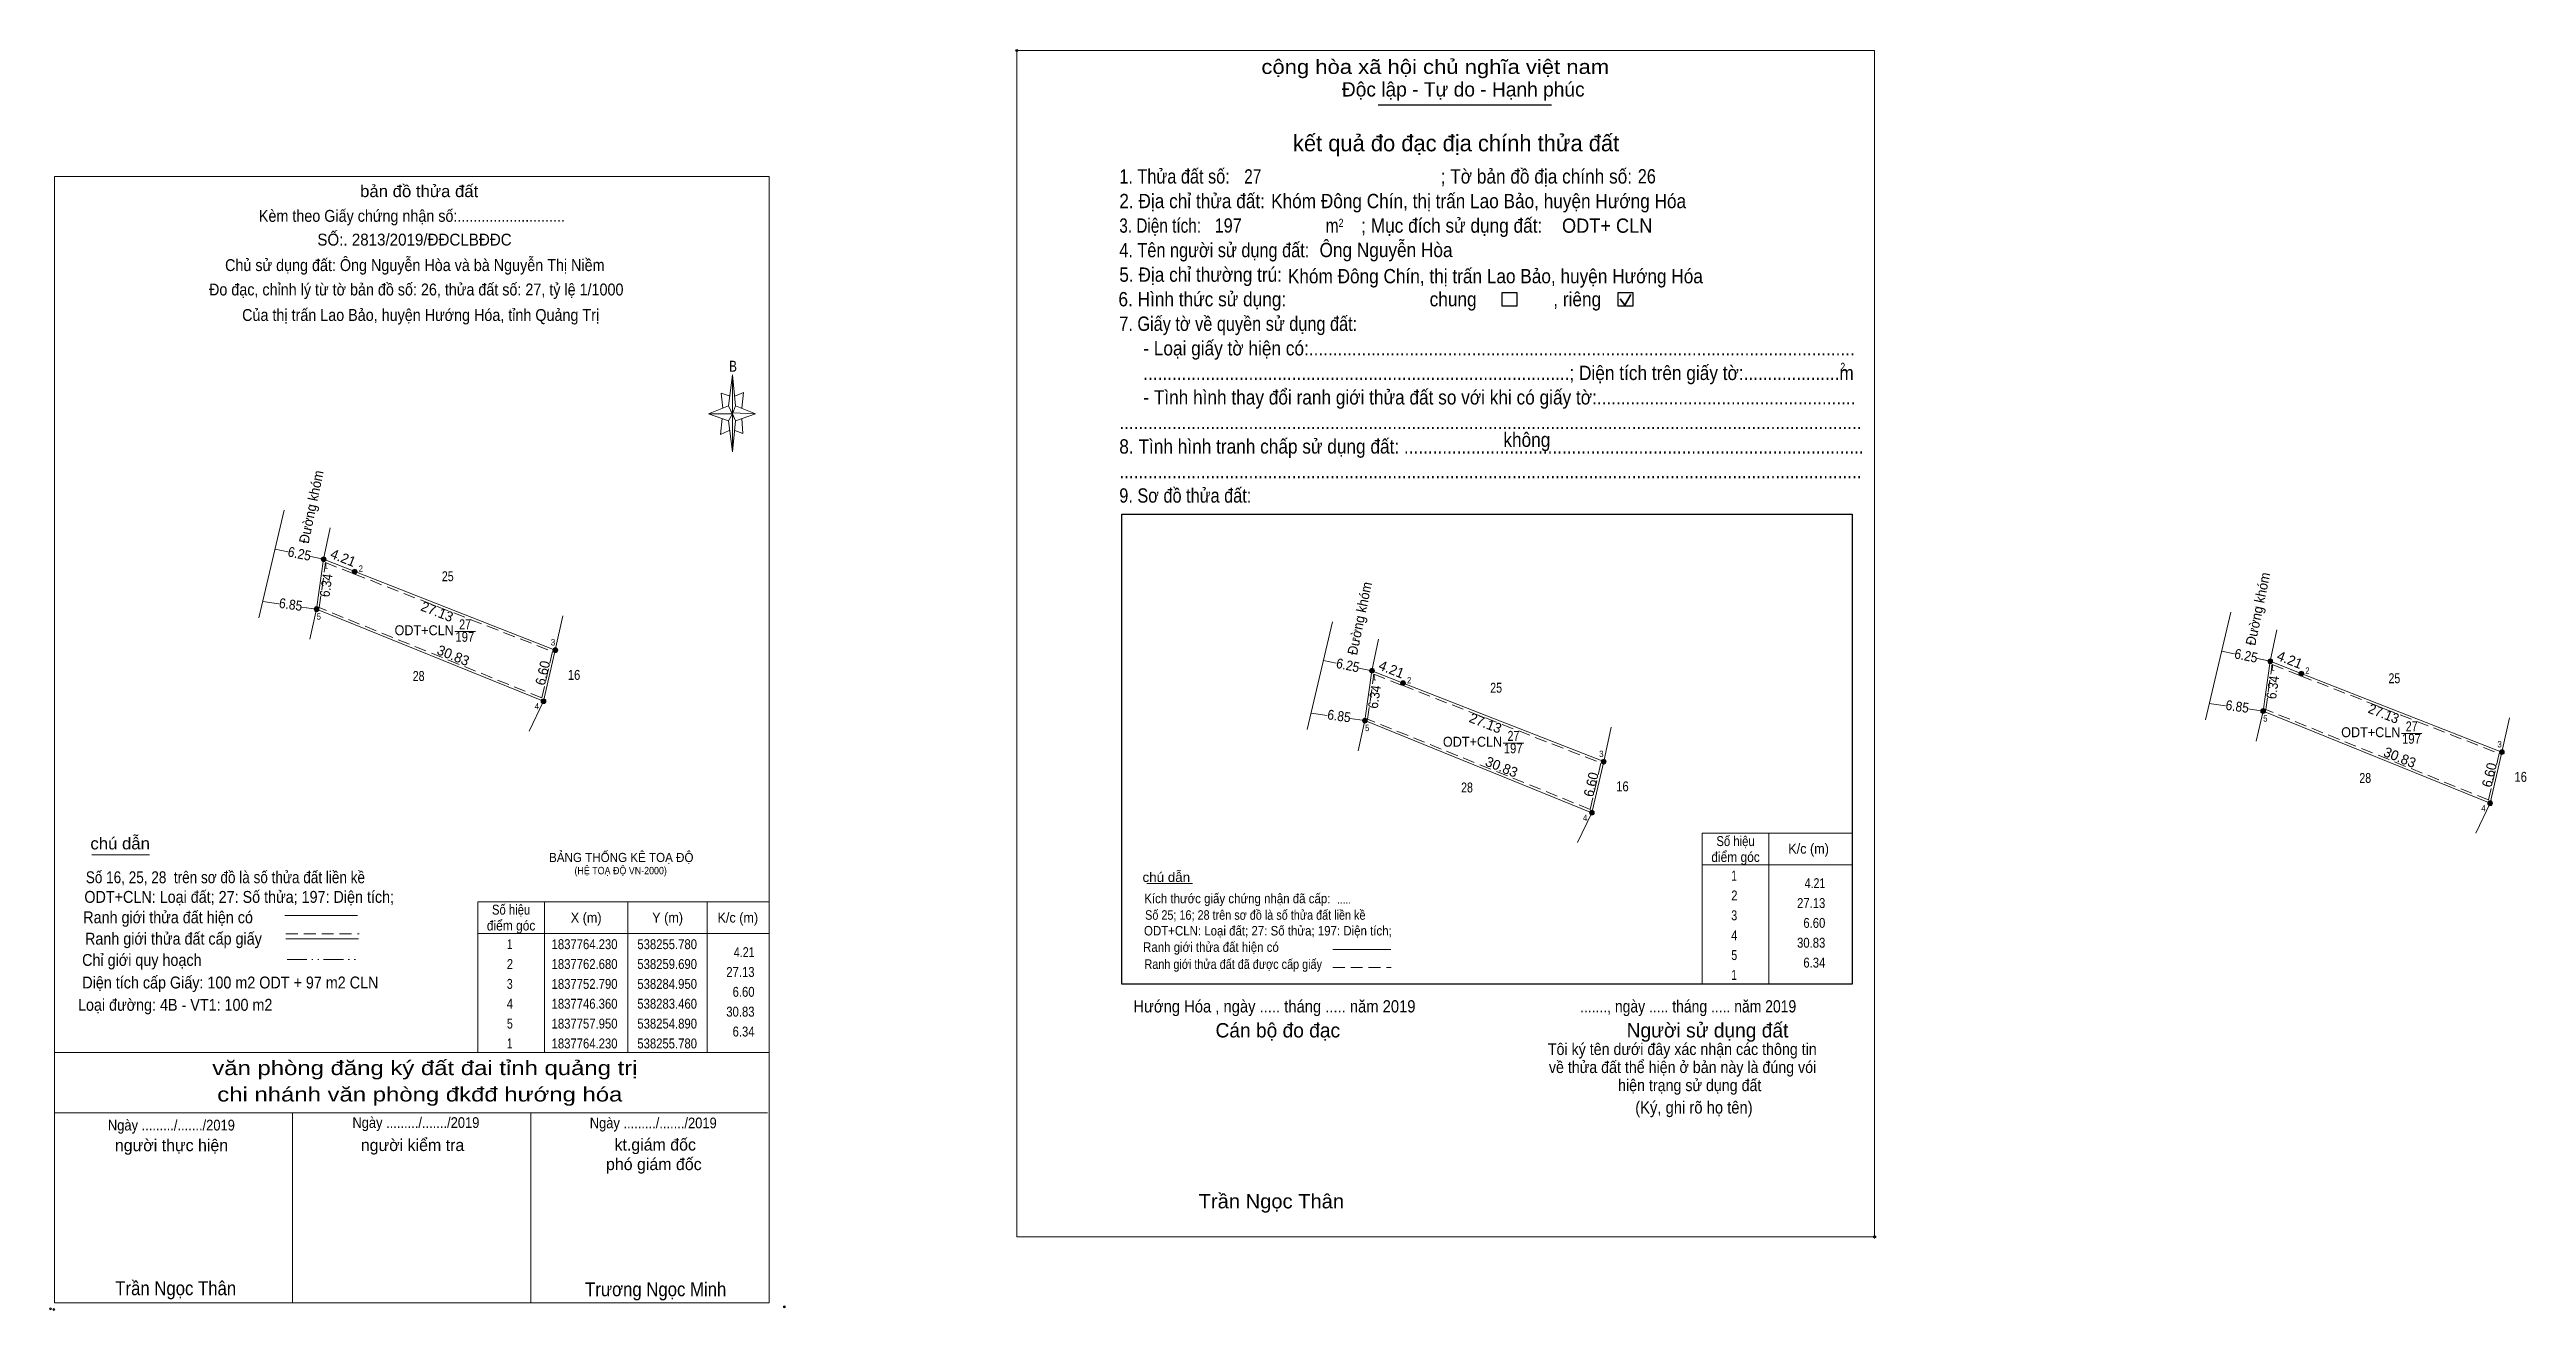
# Model space of a CAD drawing. Header units: metres. Extents: x 537976 to 538288, y 1837682 to 1837841.
import ezdxf
from ezdxf.enums import TextEntityAlignment as Align

# ---------------------------------------------------------------- set-up
doc = ezdxf.new("R2010")
doc.units = ezdxf.units.M
doc.header["$LTSCALE"] = 0.5
doc.header["$PDMODE"] = 32
doc.header["$PDSIZE"] = 0.25
doc.linetypes.add('DASH_DOUBLE_DOT', pattern=[9.2, 5, -1.2, 0.3, -1.2, 0.3, -1.2])
doc.linetypes.add('MEDIUM_DASHED', pattern=[4.5, 3, -1.5])
for name, color, linetype, lineweight in [('1', 7, 'Continuous', 13), ('10', 7, 'Continuous', 13), ('17', 7, 'Continuous', 13), ('2', 7, 'Continuous', 25), ('36', 7, 'Continuous', 13), ('5', 7, 'Continuous', 13), ('6', 7, 'Continuous', 13), ('63', 7, 'Continuous', 13)]:
    doc.layers.add(name, color=color, linetype=linetype, lineweight=lineweight)

msp = doc.modelspace()

# ---------------------------------------------------------------- hatches: boundary and pattern name
at = {"layer": '63'}
for points in [[(538011.02, 1837777.07, 1), (538010.42, 1837777.07, 1)], [(538014.93, 1837775.52, 1), (538014.33, 1837775.52, 1)], [(538010.13, 1837770.79, 1), (538009.53, 1837770.79, 1)], [(538040.19, 1837765.63, 1), (538039.59, 1837765.63, 1)], [(538143, 1837763.03, 1), (538142.4, 1837763.03, 1)], [(538146.91, 1837761.48, 1), (538146.31, 1837761.48, 1)], [(538256.08, 1837764.23, 1), (538255.48, 1837764.23, 1)], [(538259.99, 1837762.68, 1), (538259.39, 1837762.68, 1)], [(538038.7, 1837759.2, 1), (538038.1, 1837759.2, 1)], [(538142.11, 1837756.75, 1), (538141.51, 1837756.75, 1)], [(538255.19, 1837757.95, 1), (538254.59, 1837757.95, 1)], [(538285.25, 1837752.79, 1), (538284.65, 1837752.79, 1)], [(538172.17, 1837751.59, 1), (538171.57, 1837751.59, 1)], [(538283.76, 1837746.36, 1), (538283.16, 1837746.36, 1)], [(538170.68, 1837745.16, 1), (538170.08, 1837745.16, 1)]]:
    msp.add_hatch(color=256, dxfattribs=at).paths.add_polyline_path(points)

# ---------------------------------------------------------------- linework, layer by layer
at = {"layer": '1'}
for points in [[(538010.72, 1837777.07), (538014.63, 1837775.52), (538039.89, 1837765.63), (538038.4, 1837759.2), (538009.83, 1837770.79)], [(538142.7, 1837763.03), (538146.61, 1837761.48), (538171.87, 1837751.59), (538170.38, 1837745.16), (538141.81, 1837756.75)], [(538255.78, 1837764.23), (538259.69, 1837762.68), (538284.95, 1837752.79), (538283.46, 1837746.36), (538254.89, 1837757.95)]]:
    msp.add_lwpolyline(points, close=True, dxfattribs=at)
at = {"layer": '1', "linetype": 'MEDIUM_DASHED'}
for points in [[(538010.96, 1837776.65), (538014.52, 1837775.24), (538039.54, 1837765.45), (538038.19, 1837759.61), (538010.16, 1837770.98)], [(538142.94, 1837762.61), (538146.5, 1837761.2), (538171.52, 1837751.41), (538170.17, 1837745.57), (538142.14, 1837756.94)], [(538256.02, 1837763.81), (538259.58, 1837762.4), (538284.6, 1837752.61), (538283.25, 1837746.77), (538255.22, 1837758.14)]]:
    msp.add_lwpolyline(points, close=True, dxfattribs=at)
at = {"layer": '10'}
for p, q in [((538002.57, 1837769.68), (538005.74, 1837783.25)), ((538134.55, 1837755.64), (538137.72, 1837769.21)), ((538247.63, 1837756.84), (538250.8, 1837770.41))]:
    msp.add_line(p, q, dxfattribs=at)
at = {"layer": '17'}
for p, q in [((537981.56, 1837739.86), (537988.8, 1837739.86)), ((538114.34, 1837736.26), (538120.12, 1837736.26))]:
    msp.add_line(p, q, dxfattribs=at)
at = {"layer": '2'}
for p, q in [((538143.47, 1837834.28), (538165.31, 1837834.28)), ((538111.22, 1837782.77), (538203.17, 1837782.77)), ((538203.17, 1837782.77), (538203.17, 1837723.58))]:
    msp.add_line(p, q, dxfattribs=at)
at = {"layer": '2', "lineweight": 35}
for p, q in [((538173.93, 1837809.87), (538174.54, 1837809.07)), ((538174.54, 1837809.07), (538175.29, 1837810.41))]:
    msp.add_line(p, q, dxfattribs=at)
at = {"layer": '2', "lineweight": 13}
msp.add_lwpolyline([(538097.98, 1837841.13), (538205.98, 1837841.13), (538205.98, 1837691.75), (538097.98, 1837691.75)], close=True, dxfattribs=at)
at = {"layer": '2'}
for points in [[(538159.1, 1837810.66), (538160.95, 1837810.66), (538160.95, 1837808.93), (538159.1, 1837808.93)], [(538173.69, 1837810.66), (538175.54, 1837810.66), (538175.54, 1837808.93), (538173.69, 1837808.93)]]:
    msp.add_lwpolyline(points, close=True, dxfattribs=at)
msp.add_lwpolyline([(538203.17, 1837723.58), (538111.22, 1837723.58), (538111.22, 1837782.77)], dxfattribs=at)
for p in [(538097.98, 1837841.13), (538205.98, 1837691.75)]:
    msp.add_point(p, dxfattribs=at)
at = {"layer": '36'}
for p, q in [((538009.83, 1837770.79), (538008.97, 1837767.01)), ((538039.89, 1837765.63), (538040.83, 1837769.96)), ((538036.61, 1837755.44), (538038.4, 1837759.2)), ((538141.81, 1837756.75), (538140.95, 1837752.97)), ((538171.87, 1837751.59), (538172.81, 1837755.92)), ((538254.89, 1837757.95), (538254.03, 1837754.17)), ((538284.95, 1837752.79), (538285.89, 1837757.12)), ((538281.67, 1837742.6), (538283.46, 1837746.36)), ((538168.59, 1837741.4), (538170.38, 1837745.16))]:
    msp.add_line(p, q, dxfattribs=at)
for points in [[(538011.55, 1837781.04), (538010.72, 1837777.07), (538014.63, 1837775.52)], [(538010.72, 1837777.07), (538009.83, 1837770.79), (538038.4, 1837759.2)], [(538014.63, 1837775.52), (538039.89, 1837765.63), (538038.4, 1837759.2)], [(538256.61, 1837768.2), (538255.78, 1837764.23), (538259.69, 1837762.68)], [(538143.53, 1837767), (538142.7, 1837763.03), (538146.61, 1837761.48)], [(538142.7, 1837763.03), (538141.81, 1837756.75), (538170.38, 1837745.16)], [(538255.78, 1837764.23), (538254.89, 1837757.95), (538283.46, 1837746.36)], [(538259.69, 1837762.68), (538284.95, 1837752.79), (538283.46, 1837746.36)], [(538146.61, 1837761.48), (538171.87, 1837751.59), (538170.38, 1837745.16)]]:
    msp.add_lwpolyline(points, dxfattribs=at)
at = {"layer": '5'}
for p, q in [((538061.68, 1837796.39), (538062.18, 1837800.29)), ((538062.58, 1837796.39), (538065.08, 1837795.39)), ((538061.68, 1837794.49), (538059.18, 1837795.39)), ((538062.58, 1837794.49), (538062.18, 1837790.59)), ((538063.48, 1837792.89), (538062.48, 1837793.29)), ((538063.38, 1837794.79), (538063.48, 1837792.89)), ((537976.82, 1837714.95), (538066.82, 1837714.95)), ((537976.82, 1837707.35), (538066.62, 1837707.35)), ((537976.82, 1837707.35), (538066.62, 1837707.35)), ((537976.82, 1837707.35), (538066.62, 1837707.35)), ((538006.82, 1837683.45), (538006.82, 1837707.35)), ((538036.82, 1837683.45), (538036.82, 1837707.35))]:
    msp.add_line(p, q, dxfattribs=at)
for points in [[(537976.82, 1837825.25), (538066.82, 1837825.25), (538066.82, 1837683.45), (537976.82, 1837683.45)], [(538062.18, 1837800.29), (538062.58, 1837796.39), (538062.18, 1837795.39)], [(538062.18, 1837795.39), (538059.18, 1837795.39), (538061.68, 1837796.39), (538062.58, 1837794.49), (538065.08, 1837795.39), (538062.18, 1837795.49)], [(538062.18, 1837795.39), (538062.18, 1837790.59), (538061.68, 1837794.49)]]:
    msp.add_lwpolyline(points, close=True, dxfattribs=at)
for points in [[(538062.18, 1837795.39), (538061.68, 1837796.39), (538059.18, 1837795.39)], [(538061.88, 1837797.59), (538060.78, 1837797.99), (538060.98, 1837796.09)], [(538062.48, 1837797.59), (538063.58, 1837798.09), (538063.38, 1837796.09)], [(538060.88, 1837794.79), (538060.68, 1837792.79), (538061.78, 1837793.29)], [(538062.18, 1837795.39), (538062.58, 1837794.49), (538065.08, 1837795.39)], [(538066.82, 1837683.45), (537976.82, 1837683.45), (537976.82, 1837707.35)]]:
    msp.add_lwpolyline(points, dxfattribs=at)
for p in [(537976.34, 1837682.68), (537976.74, 1837682.61)]:
    msp.add_point(p, dxfattribs=at)
at = {"layer": '6'}
for p, q in [((538005.84, 1837732.23), (538014.98, 1837732.23)), ((538005.98, 1837729.3), (538015.12, 1837729.3)), ((538137.78, 1837727.94), (538145.09, 1837727.94))]:
    msp.add_line(p, q, dxfattribs=at)
at = {"layer": '6', "linetype": 'MEDIUM_DASHED'}
for p, q in [((538005.98, 1837729.92), (538015.18, 1837729.92)), ((538137.77, 1837725.68), (538145.13, 1837725.68))]:
    msp.add_line(p, q, dxfattribs=at)
at = {"layer": '6'}
msp.add_point((538068.72, 1837682.95), dxfattribs=at)
at = {"layer": '63'}
for p, q in [((538004.6, 1837778.35), (538006.21, 1837778.01)), ((538008.91, 1837777.45), (538010.72, 1837777.07)), ((538003.05, 1837771.75), (538005.09, 1837771.46)), ((538007.94, 1837771.06), (538009.83, 1837770.79)), ((538027.23, 1837767.97), (538029.82, 1837767.96)), ((538249.66, 1837765.51), (538251.27, 1837765.17)), ((538136.58, 1837764.31), (538138.19, 1837763.97)), ((538140.89, 1837763.41), (538142.7, 1837763.03)), ((538253.97, 1837764.61), (538255.78, 1837764.23)), ((538248.11, 1837758.91), (538250.15, 1837758.62)), ((538135.03, 1837757.71), (538137.07, 1837757.42)), ((538139.92, 1837757.02), (538141.81, 1837756.75)), ((538253, 1837758.22), (538254.89, 1837757.95)), ((538159.21, 1837753.93), (538161.8, 1837753.92)), ((538272.29, 1837755.13), (538274.88, 1837755.12)), ((538192.67, 1837742.58), (538192.67, 1837723.58)), ((538203.17, 1837742.58), (538203.17, 1837723.58)), ((538184.27, 1837738.58), (538203.17, 1837738.58)), ((538038.52, 1837733.95), (538038.52, 1837714.95)), ((538049.02, 1837733.95), (538049.02, 1837714.95)), ((538059.02, 1837733.95), (538059.02, 1837714.95)), ((538030.12, 1837729.95), (538066.82, 1837729.95))]:
    msp.add_line(p, q, dxfattribs=at)
at = {"layer": '63', "linetype": 'DASH_DOUBLE_DOT'}
msp.add_line((538006.12, 1837726.67), (538015.32, 1837726.67), dxfattribs=at)
at = {"layer": '63'}
msp.add_lwpolyline([(538203.17, 1837723.58), (538184.27, 1837723.58), (538184.27, 1837742.58), (538203.17, 1837742.58)], dxfattribs=at)
msp.add_lwpolyline([(538030.12, 1837733.95), (538066.82, 1837733.95), (538066.82, 1837714.95), (538030.12, 1837714.95)], close=True, dxfattribs=at)
for centre in [(538010.72, 1837777.07), (538014.63, 1837775.52), (538009.83, 1837770.79), (538039.89, 1837765.63), (538142.7, 1837763.03), (538146.61, 1837761.48), (538255.78, 1837764.23), (538259.69, 1837762.68), (538038.4, 1837759.2), (538141.81, 1837756.75), (538254.89, 1837757.95), (538284.95, 1837752.79), (538171.87, 1837751.59), (538283.46, 1837746.36), (538170.38, 1837745.16)]:
    msp.add_circle(centre, 0.3, dxfattribs=at)

# ---------------------------------------------------------------- texts
at = {"layer": '1'}
for s, width, p in [('ODT+CLN', 0.95, (538023.38, 1837767.51)), ('197', 0.85, (538028.495, 1837766.68)), ('27', 0.8, (538028.53, 1837768.25)), ('27', 0.8, (538160.51, 1837754.21)), ('ODT+CLN', 0.95, (538268.44, 1837754.67)), ('27', 0.8, (538273.59, 1837755.41)), ('ODT+CLN', 0.95, (538155.36, 1837753.47)), ('197', 0.85, (538160.475, 1837752.64)), ('197', 0.85, (538273.555, 1837753.84))]:
    msp.add_text(s, height=1.25, dxfattribs=dict(at, width=width)).set_placement(p, align=Align.CENTER)
for s, height, width, p in [('BẢNG THỐNG KÊ TOẠ ĐỘ ', 1.15, 0.95, (538039.1, 1837738.95)), ('(HỆ TOẠ ĐỘ VN-2000)', 0.93, 0.9, (538042.3, 1837737.41))]:
    msp.add_text(s, height=height, dxfattribs=dict(at, width=width)).set_placement(p)
at = {"layer": '2'}
for s, height, width, p in [('cộng hòa xã hội chủ nghĩa việt nam', 1.803, 1.15, (538128.78, 1837838.18)), ('1. Thửa đất số:', 1.803, 0.85, (538110.89, 1837824.38)), ('27', 1.8, 0.8, (538126.62, 1837824.38)), ('; Tờ bản đồ địa chính số:', 1.803, 0.9, (538151.34, 1837824.38)), ('26', 1.8, 0.85, (538176.16, 1837824.4)), ('2. Địa chỉ thửa đất:', 1.803, 0.9, (538110.89, 1837821.28)), ('Khóm Đông Chín, thị trấn Lao Bảo, huyện Hướng Hóa', 1.8, 0.9, (538130, 1837821.28)), ('3. Diện tích:', 1.803, 0.8, (538110.89, 1837818.19)), ('197', 1.8, 0.85, (538122.89, 1837818.2)), ('m', 1.803, 0.8, (538136.88, 1837818.19)), ('2', 1.03, 0.8, (538138.5, 1837818.92)), ('; Mục đích sử dụng đất:', 1.803, 0.9, (538141.34, 1837818.19)), ('ODT+ CLN', 1.8, 0.95, (538166.62, 1837818.18)), ('4. Tên người sử dụng đất:', 1.803, 0.85, (538110.89, 1837815.1)), ('Ông Nguyễn Hòa', 1.8, 0.9, (538136.1, 1837815.12)), ('5. Địa chỉ thường trú:', 1.803, 0.9, (538110.89, 1837812.01)), ('Khóm Đông Chín, thị trấn Lao Bảo, huyện Hướng Hóa', 1.8, 0.9, (538132.11, 1837811.82)), ('6. Hình thức sử dụng:', 1.803, 0.9, (538110.78, 1837808.92)), ('chung                , riêng', 1.803, 0.9, (538149.96, 1837808.92)), ('7. Giấy tờ về quyền sử dụng đất:', 1.803, 0.85, (538110.89, 1837805.83)), ('     - Loại giấy tờ hiện có:..................................................................................................................', 1.803, 0.9, (538110.89, 1837802.74)), ('     .........................................................................................; Diện tích trên giấy tờ:....................m', 1.803, 0.9, (538110.89, 1837799.64)), ('2', 1.03, 0.8, (538201.66, 1837800.78)), ('     - Tình hình thay đổi ranh giới thửa đất so với khi có giấy tờ:......................................................', 1.803, 0.9, (538110.89, 1837796.56)), ('...........................................................................................................................................................', 1.803, 0.9, (538110.89, 1837793.46)), ('không', 1.803, 0.9, (538159.24, 1837791.22)), ('8. Tình hình tranh chấp sử dụng đất: ................................................................................................', 1.803, 0.9, (538110.89, 1837790.38)), ('...........................................................................................................................................................', 1.803, 0.9, (538110.89, 1837787.28)), ('9. Sơ đồ thửa đất:', 1.803, 0.85, (538110.89, 1837784.2)), ('Hướng Hóa , ngày ..... tháng ..... năm 2019', 1.544, 0.9, (538112.66, 1837720.01)), ('......., ngày ..... tháng ..... năm 2019', 1.544, 0.85, (538168.89, 1837720.01)), ('(Ký, ghi rõ họ tên)', 1.545, 0.9, (538175.84, 1837707.28)), ('Trần Ngọc Thân', 1.804, 1.05, (538120.88, 1837695.34))]:
    msp.add_text(s, height=height, dxfattribs=dict(at, width=width)).set_placement(p)
for s, p in [('Độc lập - Tự do - Hạnh phúc', (538138.91, 1837835.34)), ('Cán bộ đo đạc', (538123, 1837716.86)), ('Người sử dụng đất', (538174.76, 1837716.86))]:
    msp.add_text(s, height=1.803, dxfattribs=at).set_placement(p)
for s, height, p in [('kết quả đo đạc địa chính thửa đất', 2.061, (538153.285, 1837828.44)), ('.', 0.5152, (538205.9749, 1837691.47))]:
    msp.add_text(s, height=height, dxfattribs=at).set_placement(p, align=Align.CENTER)
for s, height, width, p in [('.....', 1, 0.95, (538139.185, 1837733.72)), ('Tôi ký tên dưới đây xác nhận các thông tin', 1.489, 0.9, (538181.765, 1837714.65)), ('về thửa đất thể hiện ở bản này là đúng vói', 1.489, 0.9, (538181.8, 1837712.38)), ('hiện trạng sử dụng đất', 1.489, 0.9, (538182.7, 1837710.1))]:
    msp.add_text(s, height=height, dxfattribs=dict(at, width=width)).set_placement(p, align=Align.CENTER)
at = {"layer": '5'}
for s, height, width, p in [('bản đồ thửa đất', 1.5, 1.05, (538022.75, 1837822.67)), ('Kèm theo Giấy chứng nhận số:...........................', 1.5, 0.9, (538021.84, 1837819.56)), ('SỐ:. 2813/2019/ĐĐCLBĐĐC', 1.5, 0.95, (538022.16, 1837816.57)), ('Chủ sử dụng đất: Ông Nguyễn Hòa và bà Nguyễn Thị Niềm', 1.5, 0.9, (538022.2, 1837813.36)), ('Đo đạc, chỉnh lý từ tờ bản đồ số: 26, thửa đất số: 27, tỷ lệ 1/1000 ', 1.5, 0.9, (538022.63, 1837810.29)), ('Của thị trấn Lao Bảo, huyện Hướng Hóa, tỉnh Quảng Trị', 1.5, 0.9, (538022.935, 1837807.08)), ('B', 1.378, 0.8, (538062.26, 1837800.69)), ('văn phòng đăng ký đất đai tỉnh quảng trị', 1.8, 1.25, (538023.47, 1837712.12)), ('chi nhánh văn phòng đkđđ hướng hóa', 1.8, 1.25, (538022.83, 1837708.8)), ('Ngày ........./......./2019', 1.35, 0.9, (537991.555, 1837705.15)), ('Ngày ........./......./2019', 1.35, 0.9, (538022.335, 1837705.47)), ('Ngày ........./......./2019', 1.35, 0.9, (538052.215, 1837705.42)), ('Trần Ngọc Thân', 1.75, 0.9, (537992.1, 1837684.41)), ('Trương Ngọc Minh', 1.75, 0.9, (538052.525, 1837684.28))]:
    msp.add_text(s, height=height, dxfattribs=dict(at, width=width)).set_placement(p, align=Align.CENTER)
for s, p in [('người thực hiện', (537991.57, 1837702.54)), ('người kiểm tra', (538021.915, 1837702.56)), ('kt.giám đốc', (538052.465, 1837702.62)), ('phó giám đốc', (538052.29, 1837700.16))]:
    msp.add_text(s, height=1.5, dxfattribs=at).set_placement(p, align=Align.CENTER)
at = {"layer": '6'}
for s, height, width, p in [('chú dẫn', 1.5, 1.05, (537981.36, 1837740.54)), ('Số 16, 25, 28  trên sơ đồ là số thửa đất liền kề', 1.5, 0.85, (537980.78, 1837736.28)), ('chú dẫn', 1.2, 1.05, (538113.81, 1837736.44)), ('ODT+CLN: Loại đất; 27: Số thửa; 197: Diện tích;', 1.5, 0.9, (537980.6, 1837733.81)), ('Kích thước giấy chứng nhận đã cấp:', 1.2, 0.9, (538114.03, 1837733.76)), ('Ranh giới thửa đất hiện có ', 1.5, 0.9, (537980.46, 1837731.24)), ('ODT+CLN: Loại đất; 27: Số thửa; 197: Diện tích;', 1.2, 0.9, (538114, 1837729.7)), ('Số 25; 16; 28 trên sơ đồ là số thửa đất liền kề', 1.2, 0.85, (538114.14, 1837731.68)), ('Chỉ giới quy hoạch', 1.5, 0.9, (537980.32, 1837725.87)), ('Ranh giới thửa đất cấp giấy', 1.5, 0.9, (537980.68, 1837728.55)), ('Ranh giới thửa đất hiện có ', 1.2, 0.9, (538113.88, 1837727.64)), ('Diện tích cấp Giấy: 100 m2 ODT + 97 m2 CLN', 1.5, 0.9, (537980.34, 1837723.03)), ('Ranh giới thửa đất đã được cấp giấy', 1.2, 0.85, (538114.06, 1837725.49)), ('Loại đường: 4B - VT1: 100 m2', 1.5, 0.9, (537979.8, 1837720.22))]:
    msp.add_text(s, height=height, dxfattribs=dict(at, width=width)).set_placement(p)
at = {"layer": '63'}
for s, rotation, width, p in [('Đường khóm', 78.191, 0.95, (538009.7815, 1837783.5421)), ('6.25', 348.187, 0.9, (538007.5571, 1837777.1611)), ('6.34', 81.934, 0.9, (538011.6494, 1837773.6973)), ('Đường khóm', 78.191, 0.95, (538254.8415, 1837770.7021)), ('6.85', 351.941, 0.9, (538006.4924, 1837770.7644)), ('Đường khóm', 78.191, 0.95, (538141.7615, 1837769.5021)), ('6.25', 348.187, 0.9, (538252.6171, 1837764.3211)), ('6.60', 76.953, 0.95, (538038.9108, 1837762.6139)), ('6.25', 348.187, 0.9, (538139.5371, 1837763.1211)), ('6.34', 81.934, 0.9, (538256.7094, 1837760.8573)), ('6.34', 81.934, 0.9, (538143.6294, 1837759.6573)), ('6.85', 351.941, 0.9, (538251.5524, 1837757.9244)), ('27.13', 338.618, 0.95, (538269.8422, 1837757.0631)), ('6.85', 351.941, 0.9, (538138.4724, 1837756.7244)), ('6.60', 76.953, 0.95, (538170.8908, 1837748.5739)), ('6.60', 76.953, 0.95, (538283.9708, 1837749.7739))]:
    msp.add_text(s, height=1.25, rotation=rotation, dxfattribs=dict(at, width=width)).set_placement(p, align=Align.CENTER)
for s, rotation, p in [('4.21', 338.376, (538012.9547, 1837776.6754)), ('27.13', 338.618, (538024.7822, 1837769.9031)), ('30.83', 337.919, (538026.8051, 1837764.3853)), ('4.21', 338.376, (538258.0147, 1837763.8354)), ('4.21', 338.376, (538144.9347, 1837762.6354)), ('27.13', 338.618, (538156.7622, 1837755.8631)), ('30.83', 337.919, (538271.8651, 1837751.5453)), ('30.83', 337.919, (538158.7851, 1837750.3453))]:
    msp.add_text(s, height=1.25, rotation=rotation, dxfattribs=at).set_placement(p, align=Align.CENTER)
for s, height, width, p in [(' 1', 0.8, 0.9, (538011.28, 1837775.87)), (' 2', 0.8, 0.9, (538015.67, 1837775.49)), (' 5', 0.8, 0.9, (538010.38, 1837769.47)), (' 3', 0.8, 0.95, (538039.88, 1837766.22)), (' 1', 0.8, 0.9, (538143.26, 1837761.83)), (' 2', 0.8, 0.9, (538147.65, 1837761.45)), (' 1', 0.8, 0.9, (538256.34, 1837763.03)), (' 2', 0.8, 0.9, (538260.73, 1837762.65)), (' 4', 0.8, 0.95, (538037.85, 1837758.16)), (' 5', 0.8, 0.9, (538142.36, 1837755.43)), (' 5', 0.8, 0.9, (538255.44, 1837756.63)), (' 3', 0.8, 0.95, (538171.86, 1837752.18)), (' 3', 0.8, 0.95, (538284.94, 1837753.38)), (' 4', 0.8, 0.95, (538282.91, 1837745.32)), (' 4', 0.8, 0.95, (538169.83, 1837744.12)), ('4.21', 1.25, 0.8, (538199.77, 1837735.66)), ('27.13', 1.25, 0.85, (538199.77, 1837733.16)), ('6.60', 1.25, 0.85, (538199.77, 1837730.66)), ('4.21', 1.25, 0.8, (538064.97, 1837726.98)), ('30.83', 1.25, 0.85, (538199.77, 1837728.16)), ('27.13', 1.25, 0.85, (538064.97, 1837724.48)), ('6.34', 1.25, 0.85, (538199.77, 1837725.66)), ('6.60', 1.25, 0.85, (538064.97, 1837721.98)), ('30.83', 1.25, 0.85, (538064.97, 1837719.48)), ('6.34', 1.25, 0.85, (538064.97, 1837716.98))]:
    msp.add_text(s, height=height, dxfattribs=dict(at, width=width)).set_placement(p, align=Align.RIGHT)
for s, width, p in [('25', 0.8, (538026.35, 1837774.31)), ('28', 0.8, (538022.68, 1837761.75)), ('16', 0.85, (538042.25, 1837761.89)), ('25', 0.8, (538271.41, 1837761.47)), ('25', 0.8, (538158.33, 1837760.27)), ('28', 0.8, (538267.74, 1837748.91)), ('16', 0.85, (538287.31, 1837749.05)), ('28', 0.8, (538154.66, 1837747.71)), ('16', 0.85, (538174.23, 1837747.85)), ('điểm góc', 0.9, (538188.47, 1837738.96)), ('Số hiệu', 0.85, (538188.47, 1837740.96)), ('K/c (m)', 0.95, (538197.665, 1837740.01)), (' 1', 0.75, (538188.12, 1837736.61)), ('Số hiệu', 0.85, (538034.32, 1837732.33)), (' 2', 0.85, (538188.125, 1837734.11)), ('điểm góc', 0.9, (538034.32, 1837730.33)), ('X (m)', 0.95, (538043.77, 1837731.33)), ('Y (m)', 0.95, (538054.025, 1837731.33)), ('K/c (m)', 0.95, (538062.865, 1837731.33)), (' 3', 0.8, (538188.115, 1837731.61)), (' 1', 0.75, (538033.97, 1837727.98)), ('1837764.230', 0.85, (538043.57, 1837727.98)), ('538255.780', 0.85, (538053.97, 1837727.98)), (' 4', 0.85, (538188.12, 1837729.11)), (' 5', 0.8, (538188.125, 1837726.61)), (' 2', 0.85, (538033.975, 1837725.48)), ('1837762.680', 0.85, (538043.57, 1837725.48)), ('538259.690', 0.85, (538053.97, 1837725.48)), (' 1', 0.75, (538188.12, 1837724.11)), (' 4', 0.85, (538033.97, 1837720.48)), (' 3', 0.8, (538033.965, 1837722.98)), ('1837752.790', 0.85, (538043.57, 1837722.98)), ('1837746.360', 0.85, (538043.57, 1837720.48)), ('538284.950', 0.85, (538053.97, 1837722.98)), ('538283.460', 0.85, (538053.97, 1837720.48)), (' 5', 0.8, (538033.975, 1837717.98)), ('1837757.950', 0.85, (538043.57, 1837717.98)), ('538254.890', 0.85, (538053.97, 1837717.98)), (' 1', 0.75, (538033.97, 1837715.48)), ('1837764.230', 0.85, (538043.57, 1837715.48)), ('538255.780', 0.85, (538053.97, 1837715.48))]:
    msp.add_text(s, height=1.25, dxfattribs=dict(at, width=width)).set_placement(p, align=Align.CENTER)

doc.saveas('drawing.dxf')
